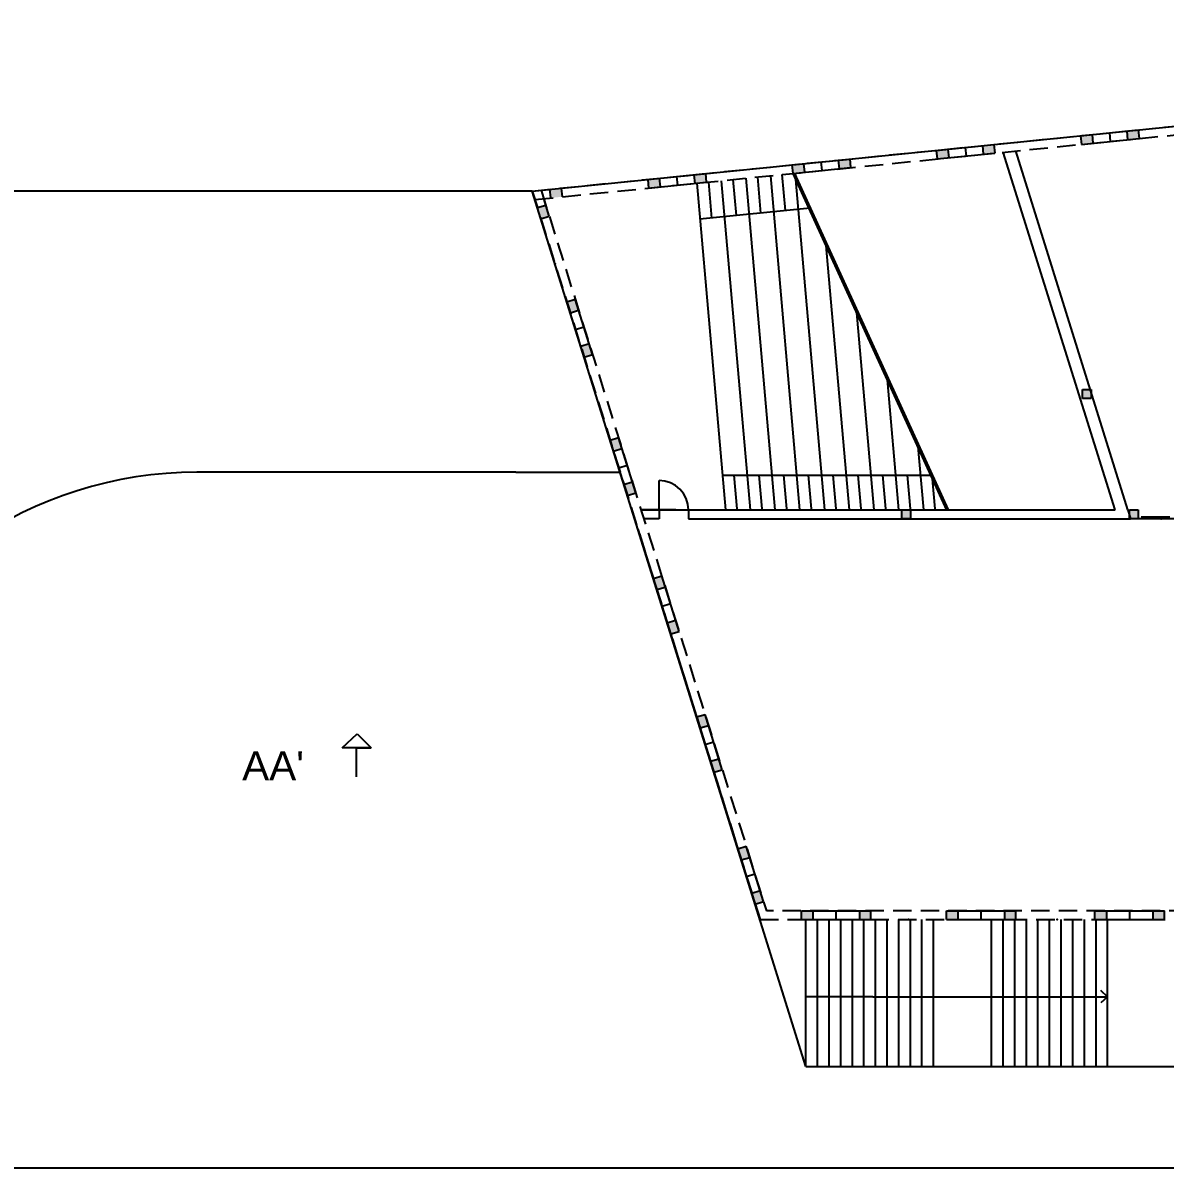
# Model space of a CAD drawing. Header units: millimetres. Extents: x -5657 to 14604, y -1609 to 2067.
# Drawn here: x -170 to 223.8, y 1490 to 1885 of the extents above; entities that cross this region are included whole.
import ezdxf

# ---------------------------------------------------------------- set-up
doc = ezdxf.new("R2010")
doc.units = ezdxf.units.MM
doc.linetypes.add('ACAD_ISO02W100', pattern=[15, 12, -3])
doc.linetypes.add('DASHED2', pattern=[9.525, 6.35, -3.175])
doc.layers.get('0').update_dxf_attribs({"color": 4})
for name, color, linetype in [('gelijkvloers', 80, 'Continuous'), ('laag 2.1', 40, 'Continuous'), ('str palen', 220, 'Continuous')]:
    doc.layers.add(name, color=color, linetype=linetype)
doc.styles.get("Standard").update_dxf_attribs({"font": 'arial.ttf'})

msp = doc.modelspace()

# ---------------------------------------------------------------- hatches: boundary and pattern name
at = {"layer": 'str palen', "linetype": 'Continuous', "transparency": 33554687}
h = msp.add_hatch(color=256, dxfattribs=at)
h.dxf.hatch_style = 1
h.paths.add_polyline_path([(15.57, 1828), (11.59, 1827.6), (11.9, 1824.62), (15.88, 1825.02)])
h.paths.add_polyline_path([(49.4, 1831.42), (45.42, 1831.02), (45.73, 1828.03), (49.71, 1828.44)])
h.paths.add_polyline_path([(65.32, 1833.03), (61.34, 1832.63), (61.65, 1829.64), (65.63, 1830.04)])
h.paths.add_polyline_path([(99.15, 1836.44), (95.17, 1836.04), (95.48, 1833.06), (99.46, 1833.46)])
h.paths.add_polyline_path([(115.07, 1838.05), (111.09, 1837.65), (111.4, 1834.67), (115.38, 1835.07)])
h.paths.add_polyline_path([(148.9, 1841.47), (144.92, 1841.07), (145.23, 1838.08), (149.21, 1838.48)])
h.paths.add_polyline_path([(164.82, 1843.07), (160.84, 1842.67), (161.14, 1839.69), (165.12, 1840.09)])
h.paths.add_polyline_path([(198.64, 1846.49), (194.66, 1846.09), (194.97, 1843.1), (198.95, 1843.51)])
h.paths.add_polyline_path([(214.56, 1848.1), (210.58, 1847.7), (210.89, 1844.71), (214.87, 1845.11)])
h.paths.add_polyline_path([(248.39, 1851.51), (244.41, 1851.11), (244.72, 1848.13), (248.7, 1848.53)])
h.paths.add_polyline_path([(264.31, 1853.12), (260.33, 1852.72), (260.64, 1849.74), (264.62, 1850.14)])
h.paths.add_polyline_path([(298.14, 1856.54), (294.16, 1856.14), (294.47, 1853.15), (298.45, 1853.55)])
h.paths.add_polyline_path([(314.06, 1858.15), (310.08, 1857.74), (310.39, 1854.76), (314.37, 1855.16)])
h.paths.add_polyline_path([(347.88, 1861.56), (343.9, 1861.16), (344.21, 1858.18), (348.19, 1858.58)])
h.paths.add_polyline_path([(363.8, 1863.17), (359.82, 1862.77), (360.13, 1859.78), (364.11, 1860.18)])
h.paths.add_polyline_path([(397.63, 1866.58), (393.65, 1866.18), (393.96, 1863.2), (397.94, 1863.6)])
h.paths.add_polyline_path([(413.55, 1868.19), (409.57, 1867.79), (409.88, 1864.81), (413.86, 1865.21)])
h.paths.add_polyline_path([(447.38, 1871.61), (443.4, 1871.21), (443.71, 1868.22), (447.69, 1868.62)])
h.paths.add_polyline_path([(463.3, 1873.22), (459.32, 1872.81), (459.63, 1869.83), (463.61, 1870.23)])
h.paths.add_polyline_path([(497.13, 1876.63), (493.15, 1876.23), (493.45, 1873.25), (497.43, 1873.65)])
h.paths.add_polyline_path([(513.04, 1878.24), (509.06, 1877.84), (509.37, 1874.85), (513.35, 1875.25)])
h.paths.add_polyline_path([(546.06, 1881.57), (542.08, 1881.17), (542.39, 1878.19), (546.37, 1878.59)])
h.paths.add_polyline_path([(561.98, 1883.18), (558, 1882.78), (558.31, 1879.79), (562.29, 1880.2)])
h.paths.add_polyline_path([(584, 1885), (580, 1885), (580, 1881.98), (580.3, 1882.02), (584, 1882.02)])
h.paths.add_polyline_path([(596.58, 1885), (593.58, 1885), (593.58, 1882.02), (596.58, 1882.02)])
h = msp.add_hatch(color=256, dxfattribs=at)
h.dxf.hatch_style = 1
h.paths.add_polyline_path([(10.29, 1822.15), (7.41, 1821.28), (8.61, 1817.46), (11.48, 1818.33)])
h.paths.add_polyline_path([(20.43, 1789.69), (17.55, 1788.83), (18.75, 1785.01), (21.62, 1785.87)])
h.paths.add_polyline_path([(25.2, 1774.41), (22.33, 1773.55), (23.52, 1769.74), (26.39, 1770.6)])
h.paths.add_polyline_path([(35.34, 1741.96), (32.47, 1741.1), (33.66, 1737.29), (36.53, 1738.18)])
h.paths.add_polyline_path([(40.11, 1726.69), (37.24, 1725.83), (38.43, 1722.01), (41.31, 1722.87)])
h.paths.add_polyline_path([(50.25, 1694.26), (47.38, 1693.38), (48.58, 1689.56), (51.45, 1690.42)])
h.paths.add_polyline_path([(55.01, 1679.02), (52.15, 1678.11), (53.35, 1674.27), (56.25, 1675.06)])
h.paths.add_polyline_path([(65.19, 1646.45), (62.3, 1645.63), (63.49, 1641.83), (66.36, 1642.69)])
h.paths.add_polyline_path([(69.96, 1631.19), (67.07, 1630.37), (68.26, 1626.56), (71.14, 1627.42)])
h.paths.add_polyline_path([(79.39, 1601), (76.52, 1600.13), (77.71, 1596.32), (80.59, 1597.18)])
h.paths.add_polyline_path([(84.17, 1585.73), (81.29, 1584.86), (82.49, 1581.04), (85.36, 1581.91)])
h = msp.add_hatch(color=256, dxfattribs=at)
h.dxf.hatch_style = 1
h.paths.add_polyline_path([(136.07, 1717), (133.07, 1717), (133.07, 1714), (136.07, 1714)])
h.paths.add_polyline_path([(198.38, 1758.5), (195.38, 1758.5), (195.38, 1755.5), (198.38, 1755.5)])
h.paths.add_polyline_path([(214.5, 1717), (211.5, 1717), (211.5, 1714), (214.5, 1714)])
h.paths.add_polyline_path([(294.5, 1717), (291.5, 1717), (291.5, 1714), (294.5, 1714)])
h.paths.add_polyline_path([(367, 1717), (364, 1717), (364, 1714), (367, 1714)])
h.paths.add_polyline_path([(443.5, 1717), (440.5, 1717), (440.5, 1714), (443.5, 1714)])
h.paths.add_polyline_path([(519.5, 1717), (516.5, 1717), (516.5, 1714), (519.5, 1714)])
h = msp.add_hatch(color=256, dxfattribs=at)
h.dxf.hatch_style = 1
h.paths.add_polyline_path([(102.4, 1578.7), (98.4, 1578.7), (98.4, 1575.7), (102.4, 1575.7)])
h.paths.add_polyline_path([(122.4, 1578.7), (118.4, 1578.7), (118.4, 1575.7), (122.4, 1575.7)])
h.paths.add_polyline_path([(152.4, 1578.7), (148.4, 1578.7), (148.4, 1575.7), (152.4, 1575.7)])
h.paths.add_polyline_path([(172.4, 1578.7), (168.4, 1578.7), (168.4, 1575.7), (172.4, 1575.7)])
h.paths.add_polyline_path([(203.64, 1578.7), (199.64, 1578.7), (199.64, 1575.7), (203.64, 1575.7)])
h.paths.add_polyline_path([(223.64, 1578.7), (219.64, 1578.7), (219.64, 1575.7), (223.64, 1575.7)])

# ---------------------------------------------------------------- linework, layer by layer
at = {"linetype": 'Continuous'}
for p, q in [((5.62, 1827), (580, 1885)), ((5.62, 1827), (-213, 1827)), ((100, 1525), (5.62, 1827)), ((100, 1525), (193, 1525)), ((100, 1525), (750, 1525)), ((193, 1525), (271, 1525))]:
    msp.add_line(p, q, dxfattribs=at)
for p, q in [((0, 1730), (-110, 1730)), ((0, 1730), (35.94, 1730)), ((42.06, 1710.42), (60.55, 1651.24)), ((60.55, 1651.24), (83.22, 1578.7)), ((100, 1525), (750, 1525)), ((0, 1490), (-200, 1490)), ((1330, 1490), (0, 1490))]:
    msp.add_line(p, q)
msp.add_arc((-110, 1593.12), 136.88, 90, 228.8879)
at = {"layer": 'gelijkvloers', "linetype": 'Continuous'}
for p, q in [((100, 1525), (100, 1575.7)), ((104, 1525), (104, 1575.7)), ((108, 1525), (108, 1575.7)), ((112, 1525), (112, 1575.7)), ((116, 1525), (116, 1575.7)), ((120, 1525), (120, 1575.7)), ((124, 1525), (124, 1575.7)), ((128, 1525), (128, 1575.7)), ((132, 1525), (132, 1575.7)), ((136, 1525), (136, 1575.7)), ((140, 1525), (140, 1575.7)), ((144, 1525), (144, 1575.7)), ((164, 1525), (164, 1575.7)), ((168, 1525), (168, 1575.7)), ((172, 1525), (172, 1575.7)), ((176, 1525), (176, 1575.7)), ((180, 1525), (180, 1575.7)), ((180, 1525), (180, 1575.7)), ((184, 1525), (184, 1575.7)), ((188, 1525), (188, 1575.7)), ((192, 1525), (192, 1575.7)), ((196, 1525), (196, 1575.7)), ((200, 1525), (200, 1575.7)), ((204, 1525), (204, 1575.7)), ((123, 1549.02), (100, 1549.02)), ((123, 1549.02), (204, 1549.02))]:
    msp.add_line(p, q, dxfattribs=at)
at = {"layer": 'gelijkvloers', "linetype": 'ACAD_ISO02W100'}
for p, q in [((201.6, 1551.41), (204, 1549.02)), ((204, 1549.02), (201.65, 1546.95))]:
    msp.add_line(p, q, dxfattribs=at)
at = {"layer": 'gelijkvloers', "linetype": 'Continuous'}
msp.add_point((222.5, 1714), dxfattribs=at)
at = {"layer": 'laag 2.1', "linetype": 'Continuous'}
for p, q in [((211, 1717), (172.31, 1840.82)), ((206.56, 1717), (168, 1840.38)), ((95.42, 1833.05), (148.41, 1716.93)), ((96.02, 1833.11), (149.01, 1717)), ((62.36, 1829.71), (72.22, 1717)), ((66.34, 1830.12), (67.42, 1817.68)), ((70.81, 1830.57), (80.75, 1717)), ((74.79, 1830.97), (75.88, 1818.54)), ((79.27, 1831.42), (89.28, 1717)), ((83.25, 1831.82), (84.34, 1819.39)), ((87.73, 1832.28), (97.81, 1717)), ((91.7, 1832.68), (92.8, 1820.25)), ((96.38, 1830.96), (106.35, 1717)), ((101.49, 1821.13), (63.44, 1817.28)), ((106.78, 1809.53), (114.88, 1717)), ((117.34, 1786.4), (123.41, 1717)), ((127.9, 1763.26), (131.94, 1717)), ((138.45, 1740.13), (140.48, 1717)), ((49.33, 1727), (49.33, 1727.19)), ((49.33, 1717), (49.33, 1727)), ((71.17, 1729), (143.53, 1729)), ((75.18, 1729), (76.2, 1717.35)), ((83.71, 1729), (84.73, 1717.35)), ((92.25, 1729), (93.27, 1717.35)), ((100.78, 1729), (101.8, 1717.35)), ((109.31, 1729), (110.33, 1717.35)), ((117.84, 1729), (118.86, 1717.35)), ((126.38, 1729), (127.4, 1717.35)), ((134.91, 1729), (135.93, 1717.35)), ((143.44, 1729), (144.46, 1717.35)), ((43.14, 1717), (206.56, 1717)), ((55.15, 1717), (43.5, 1717)), ((43.5, 1717), (43.5, 1717)), ((55.15, 1717), (45.15, 1717)), ((49.33, 1717), (49.33, 1714)), ((59.51, 1717), (59.51, 1714)), ((211, 1717), (211.94, 1714)), ((225.46, 1714.5), (215.55, 1714.5)), ((49.33, 1714), (44.08, 1714)), ((59.51, 1714), (211, 1714)), ((211, 1714), (211.94, 1714)), ((307, 1714), (211.94, 1714))]:
    msp.add_line(p, q, dxfattribs=at)
msp.add_arc((49.33, 1717), 10.19, 360, 90, dxfattribs=at)
at = {"layer": 'str palen', "linetype": 'DASHED2'}
for p, q in [((5.62, 1827), (580, 1885)), ((6.54, 1824.08), (580.3, 1882.02)), ((5.62, 1827), (55.37, 1832.02)), ((5.62, 1827), (84.16, 1575.7)), ((8.67, 1827.31), (86.36, 1578.7)), ((593.58, 1578.7), (86.36, 1578.7)), ((84.16, 1575.7), (596.58, 1575.7))]:
    msp.add_line(p, q, dxfattribs=at)
at = {"layer": 'str palen', "linetype": 'Continuous'}
for p, q in [((194.67, 1846.05), (214.56, 1848.11)), ((194.67, 1846.05), (194.97, 1843.09)), ((194.97, 1843.1), (214.87, 1845.1)), ((198.65, 1846.46), (198.95, 1843.49)), ((204.61, 1847.08), (204.92, 1844.1)), ((210.58, 1847.7), (210.89, 1844.7)), ((214.56, 1848.11), (214.87, 1845.1)), ((144.92, 1841.04), (164.81, 1843.1)), ((144.92, 1841.04), (145.23, 1838.08)), ((148.9, 1841.45), (149.21, 1838.48)), ((154.87, 1842.07), (155.18, 1839.09)), ((160.83, 1842.69), (161.14, 1839.69)), ((164.81, 1843.1), (165.12, 1840.09)), ((95.17, 1836.02), (115.07, 1838.05)), ((105.12, 1837.05), (105.43, 1834.06)), ((111.09, 1837.66), (111.4, 1834.67)), ((115.07, 1838.08), (115.38, 1835.07)), ((145.23, 1838.08), (165.12, 1840.09)), ((45.43, 1830.99), (65.32, 1833.05)), ((65.32, 1833.05), (65.63, 1830.04)), ((95.17, 1836.02), (95.48, 1833.06)), ((95.48, 1833.06), (115.38, 1835.07)), ((99.15, 1836.43), (99.46, 1833.46)), ((45.43, 1830.99), (45.73, 1828.03)), ((45.73, 1828.03), (65.63, 1830.04)), ((49.4, 1831.41), (49.71, 1828.44)), ((55.37, 1832.02), (55.68, 1829.04)), ((61.34, 1832.64), (61.65, 1829.64)), ((11.59, 1827.62), (11.9, 1824.62)), ((15.57, 1828.03), (15.88, 1825.02)), ((7.41, 1821.28), (10.29, 1822.15)), ((11.48, 1818.33), (9.59, 1824.38)), ((8.61, 1817.46), (11.48, 1818.33)), ((17.55, 1788.83), (20.43, 1789.69)), ((26.39, 1770.6), (20.43, 1789.69)), ((23.52, 1769.74), (17.55, 1788.83)), ((18.75, 1785.01), (21.62, 1785.87)), ((20.54, 1779.28), (23.41, 1780.14)), ((22.33, 1773.55), (25.2, 1774.41)), ((23.52, 1769.74), (26.39, 1770.6)), ((32.47, 1741.1), (35.34, 1741.96)), ((41.31, 1722.87), (35.34, 1741.96)), ((38.43, 1722.01), (32.47, 1741.1)), ((33.66, 1737.29), (36.53, 1738.18)), ((35.45, 1731.56), (38.31, 1732.46)), ((37.24, 1725.83), (40.11, 1726.69)), ((38.43, 1722.01), (41.31, 1722.87)), ((133.07, 1717), (136.07, 1717)), ((133.07, 1714), (133.07, 1717)), ((136.07, 1717), (136.07, 1714)), ((211.5, 1717), (214.5, 1717)), ((211.5, 1714), (211.5, 1717)), ((214.5, 1717), (214.5, 1714)), ((136.07, 1714), (133.07, 1714)), ((214.5, 1714), (211.5, 1714)), ((47.38, 1693.38), (50.25, 1694.26)), ((53.35, 1674.27), (47.38, 1693.38)), ((56.25, 1675.06), (50.25, 1694.26)), ((48.58, 1689.56), (51.45, 1690.42)), ((50.37, 1683.83), (53.24, 1684.69)), ((52.15, 1678.11), (55.01, 1679.02)), ((53.35, 1674.27), (56.25, 1675.06)), ((62.3, 1645.63), (65.19, 1646.45)), ((68.26, 1626.56), (62.3, 1645.63)), ((71.14, 1627.42), (65.19, 1646.45)), ((63.49, 1641.83), (66.36, 1642.69)), ((65.28, 1636.1), (68.15, 1636.99)), ((67.07, 1630.37), (69.96, 1631.19)), ((68.26, 1626.56), (71.14, 1627.42)), ((76.52, 1600.13), (79.39, 1601)), ((82.49, 1581.04), (76.52, 1600.13)), ((85.36, 1581.91), (79.39, 1601)), ((77.71, 1596.32), (80.59, 1597.18)), ((79.5, 1590.59), (82.38, 1591.45)), ((81.29, 1584.86), (84.17, 1585.73)), ((82.49, 1581.04), (85.36, 1581.91)), ((98.4, 1575.7), (98.4, 1578.7)), ((98.4, 1578.7), (122.4, 1578.7)), ((102.4, 1578.7), (102.4, 1575.7)), ((110.4, 1575.7), (110.4, 1578.7)), ((118.4, 1578.7), (118.4, 1575.7)), ((122.4, 1575.7), (122.4, 1578.7)), ((148.4, 1575.7), (148.4, 1578.7)), ((148.4, 1578.7), (172.4, 1578.7)), ((152.4, 1578.7), (152.4, 1575.7)), ((160.4, 1575.7), (160.4, 1578.7)), ((168.4, 1578.7), (168.4, 1575.7)), ((172.4, 1575.7), (172.4, 1578.7)), ((199.64, 1575.7), (199.64, 1578.7)), ((199.64, 1578.7), (223.64, 1578.7)), ((203.64, 1578.7), (203.64, 1575.7)), ((211.64, 1575.7), (211.64, 1578.7)), ((219.64, 1578.7), (219.64, 1575.7)), ((223.64, 1575.7), (223.64, 1578.7)), ((98.4, 1575.7), (122.4, 1575.7)), ((148.4, 1575.7), (172.4, 1575.7)), ((199.64, 1575.7), (223.64, 1575.7))]:
    msp.add_line(p, q, dxfattribs=at)
at = {"layer": 'str palen', "linetype": 'ACAD_ISO02W100'}
for p, q in [((195.38, 1758.5), (198.38, 1758.5)), ((195.38, 1755.5), (195.38, 1758.5)), ((198.38, 1758.5), (198.38, 1755.5)), ((198.38, 1755.5), (195.38, 1755.5)), ((-59.94, 1635), (-54.79, 1639.79)), ((-54.79, 1639.79), (-49.94, 1635)), ((-54.94, 1635), (-59.94, 1635)), ((-54.94, 1625), (-54.94, 1635)), ((-54.94, 1635), (-49.94, 1635)), ((-49.94, 1635), (-54.94, 1635))]:
    msp.add_line(p, q, dxfattribs=at)
at = {"layer": 'str palen', "linetype": 'Continuous'}
for p in [(13.48, 1801.87), (21.33, 1776.74), (21.33, 1776.74), (29.18, 1751.61), (37.04, 1726.48), (37.04, 1726.48), (44.89, 1701.35), (52.74, 1676.22), (52.74, 1676.22), (60.6, 1651.09), (68.45, 1625.96), (68.45, 1625.96), (76.3, 1600.83), (135.4, 1575.7), (186.64, 1575.7)]:
    msp.add_point(p, dxfattribs=at)

# ---------------------------------------------------------------- texts
at = {"layer": 'str palen', "linetype": 'ACAD_ISO02W100', "insert": (-94.4, 1633.78), "char_height": 10, "attachment_point": 1}
msp.add_mtext_dynamic_manual_height_columns("AA'", width=46.3338, gutter_width=12.5, heights=[0], dxfattribs=at)

doc.saveas('drawing.dxf')
